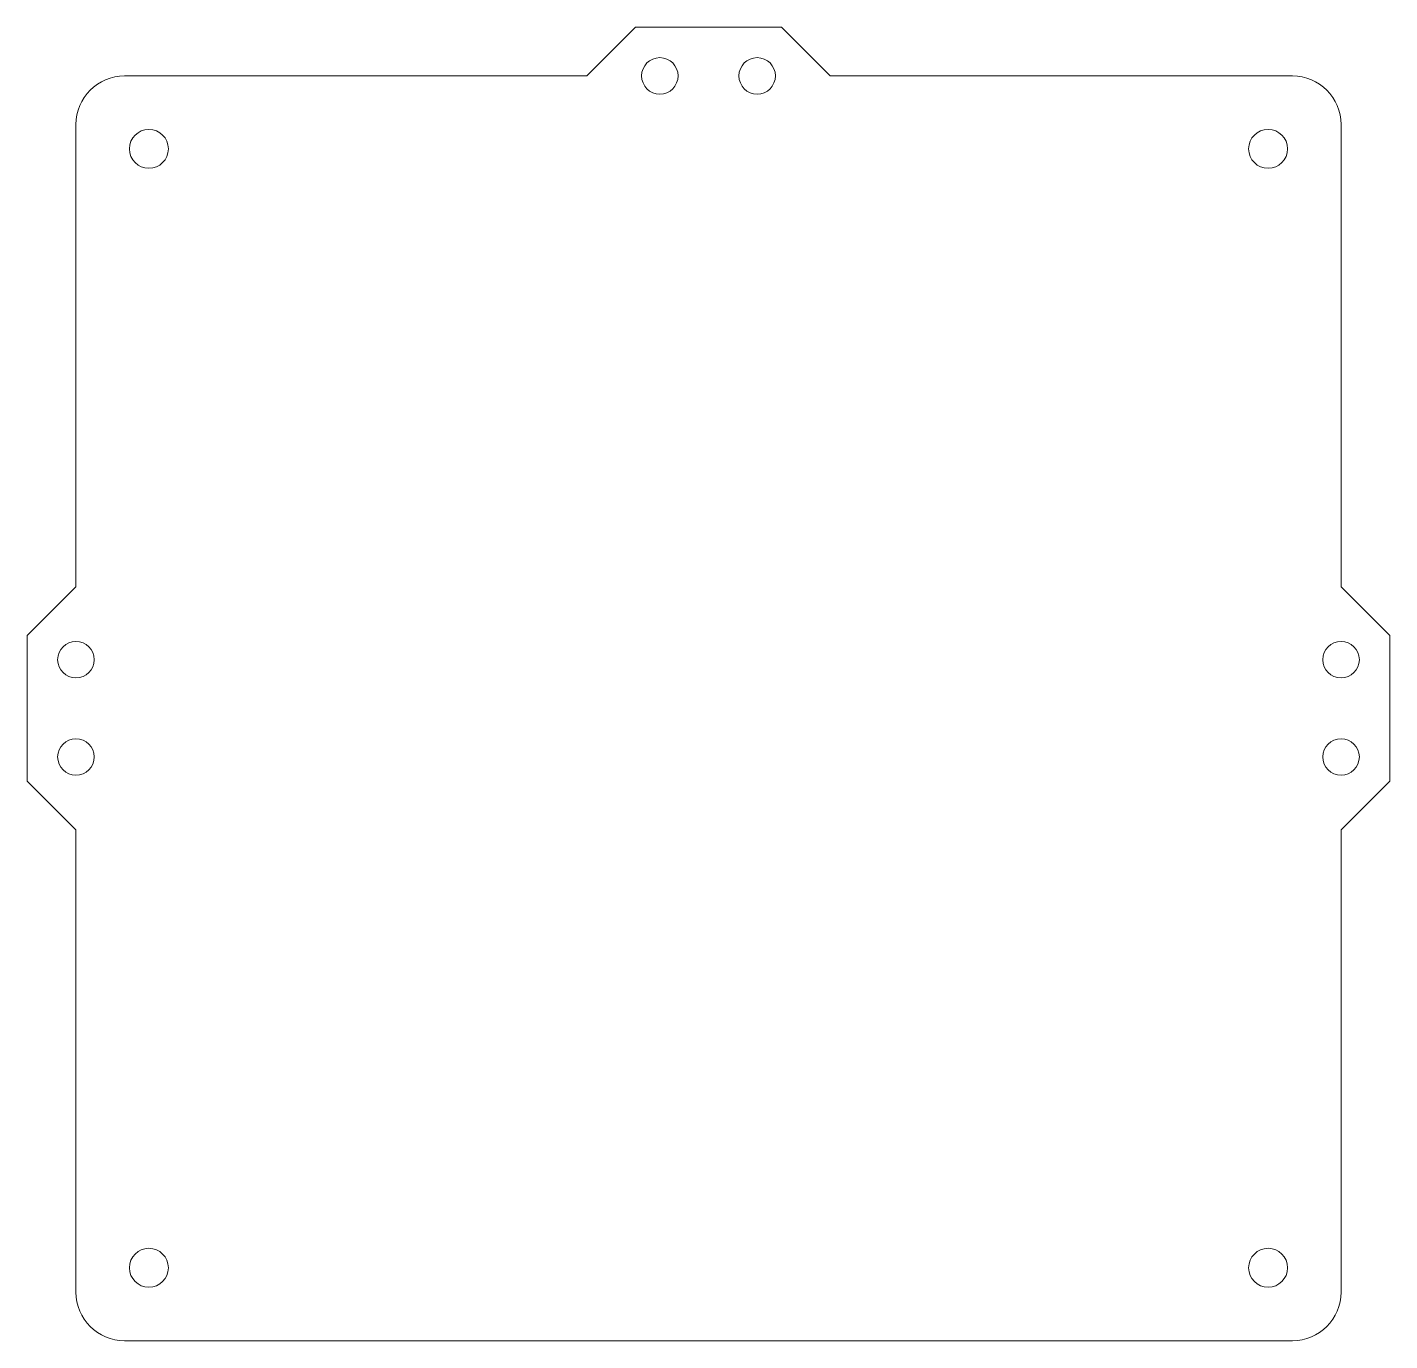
# Model space of a CAD drawing. Header units: millimetres. Extents: x -56 to 56, y -52 to 56.
import ezdxf

# ---------------------------------------------------------------- set-up
doc = ezdxf.new("R2010")
doc.units = ezdxf.units.MM
doc.layers.add('CuttingLines_0p003mm', color=5, linetype='CONTINUOUS', lineweight=0, true_color=0x0000ff)

msp = doc.modelspace()

# ---------------------------------------------------------------- linework, layer by layer
at = {"layer": 'CuttingLines_0p003mm'}
for p, q in [((-10, 52), (-6, 56)), ((-6, 56), (6, 56)), ((6, 56), (10, 52)), ((-48, 52), (-10, 52)), ((10, 52), (48, 52)), ((-52, 48), (-52, 10)), ((52, 48), (52, 10)), ((-56, 6), (-52, 10)), ((56, 6), (52, 10)), ((-56, 6), (-56, -6)), ((56, 6), (56, -6)), ((-56, -6), (-52, -10)), ((56, -6), (52, -10)), ((-52, -10), (-52, -48)), ((52, -10), (52, -48)), ((-48, -52), (48, -52))]:
    msp.add_line(p, q, dxfattribs=at)
for centre, radius in [((-4, 52), 1.5), ((4, 52), 1.5), ((-46, 46), 1.6), ((46, 46), 1.6), ((-52, 4), 1.5), ((52, 4), 1.5), ((-52, -4), 1.5), ((52, -4), 1.5), ((-46, -46), 1.6), ((46, -46), 1.6)]:
    msp.add_circle(centre, radius, dxfattribs=at)
for centre, start, end in [((-48, 48), 90, 180), ((48, 48), 0, 90), ((-48, -48), 180, 270), ((48, -48), 270, 0)]:
    msp.add_arc(centre, 4, start, end, dxfattribs=at)

doc.saveas('drawing.dxf')
